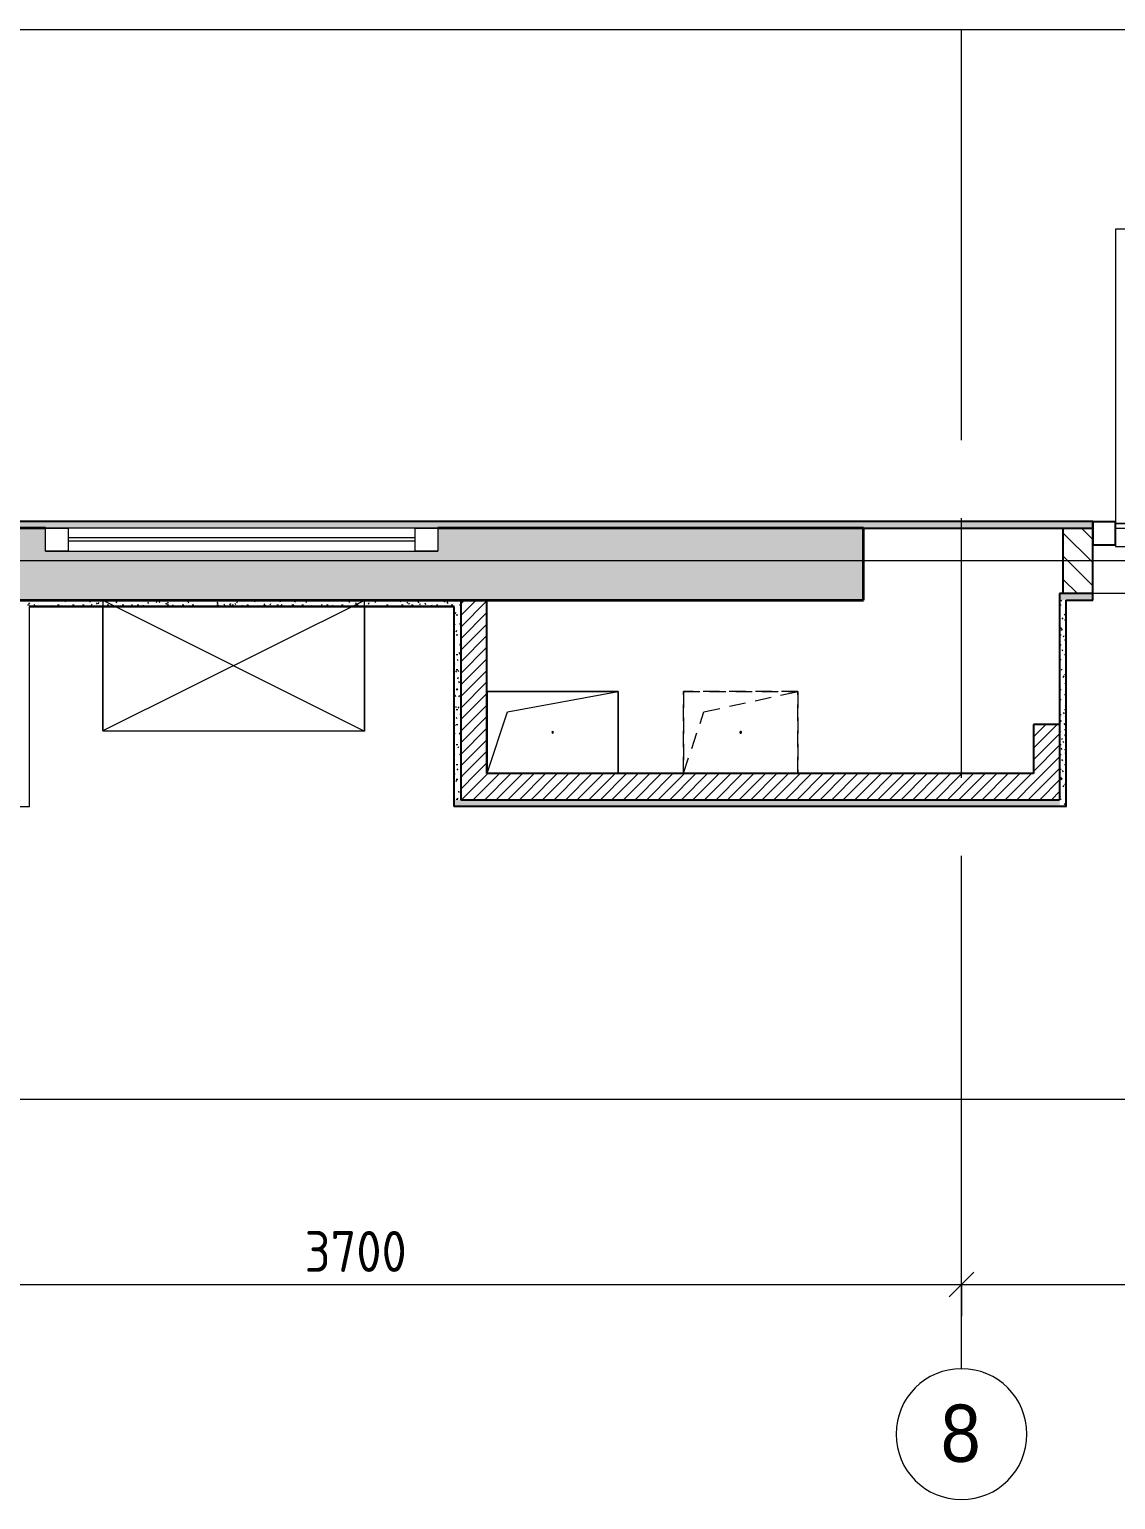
# Model space of a CAD drawing. Header units: millimetres. Extents: x 63482 to 319368, y -8553 to 29000.
# Drawn here: x 104261 to 107582, y 4931 to 9424 of the extents above; entities that cross this region are included whole.
import ezdxf

# ---------------------------------------------------------------- set-up
doc = ezdxf.new("R2010")
doc.units = ezdxf.units.MM
doc.linetypes.add('200_ШТРИХ__ш1_п0_6_', pattern=[80, 50, -30])
doc.linetypes.add('Осевая', pattern=[1587.5, 317.5, -238.125, 793.75, -238.125])
for name, color, linetype, lineweight in [('A-ANNO-DIMS', 7, 'Continuous', 9), ('A-ANNO-DIMS-50', 7, 'Continuous', 9), ('A-DETL-GENF', 7, 'Continuous', 9), ('A-DETL-MBND', 7, '200_ШТРИХ__ш1_п0_6_', 9), ('A-DOOR', 7, 'Continuous', 9), ('A-GENM', 7, 'Continuous', 9), ('A-GLAZ', 7, 'Continuous', 9), ('A-GLAZ-1', 7, 'Continuous', 15), ('A-GLAZ-CWMG', 7, 'Continuous', 9), ('A-GLAZ-CWMG-1', 7, 'Continuous', 25), ('I-FURN', 7, 'Continuous', 9), ('I-WALL', 7, 'Continuous', 9), ('Оси', 7, 'Continuous', 9), ('Оси-1', 7, 'Continuous', 20), ('Оси-2', 7, 'Осевая', 9)]:
    doc.layers.add(name, color=color, linetype=linetype, lineweight=lineweight)
for name, color, linetype, lineweight, true_color in [('A-WALL-1', 7, 'Continuous', 25, 0x3c3c3c), ('A-WALL-3', 7, 'Continuous', 35, 0x3c3c3c), ('A-WALL-FNSH-1', 7, 'Continuous', 15, 0x3c3c3c)]:
    doc.layers.add(name, color=color, linetype=linetype, lineweight=lineweight, true_color=true_color)
doc.styles.add('Arial', font='arial.ttf', dxfattribs={"width": 0.9, "height": 175})
doc.styles.add('ISOCPEUR', font='isocpeur.ttf', dxfattribs={"width": 0.9, "height": 125})
doc.dimstyles.new('ISO-2_5_0_9К_БОЛЬШОЙ', dxfattribs={"dimscale": 304.8, "dimtxt": 124.497647, "dimasz": 0.246063, "dimexe": 0.19685, "dimexo": 0.492126, "dimgap": 0, "dimtad": 1, "dimdec": 0, "dimrnd": 10, "dimzin": 0, "dimdsep": 46, "dimtxsty": 'ISOCPEUR', "dimblk1": 'OBLIQUE', "dimblk2": 'OBLIQUE', "dimsah": 1, "dimcen": 0.09, "dimdle": 0.19685, "dimazin": 0, "dimtfac": 1, "dimtdec": 4, "dimtix": 1, "dimtmove": 0, "dimatfit": 3, "dimfxl": 1, "dimtvp": 1, "dimtolj": 1, "dimtzin": 0, "dimarcsym": 2})
pattern_1 = [(45, (84900.947, 0), (-17.67767, 17.67767), [])]
pattern_2 = [(0, (84900.947, 0), (60.96, 15.24), [5.029, -40.691, 5.029, -40.691, -243.84]), (0, (84900.947, 0), (60.96, 15.24), [-91.44, 5.029, -86.411, 5.029, -40.691, -106.68]), (0, (84900.947, 0), (60.96, 15.24), [-228.6, 5.029, -25.451, 5.029, -71.171]), (120, (84923.807, 7.62), (-43.678227, 45.172909), [5.029, -40.691, 5.029, -40.691, -243.84]), (120, (84923.807, 7.62), (-43.678227, 45.172909), [-91.44, 5.029, -86.411, 5.029, -40.691, -106.68]), (120, (84923.807, 7.62), (-43.678227, 45.172909), [-228.6, 5.029, -25.451, 5.029, -71.171]), (240, (84931.427, 38.1), (-17.281773, -60.412909), [5.029, -40.691, 5.029, -40.691, -243.84]), (240, (84931.427, 38.1), (-17.281773, -60.412909), [-91.44, 5.029, -86.411, 5.029, -40.691, -106.68]), (240, (84931.427, 38.1), (-17.281773, -60.412909), [-228.6, 5.029, -25.451, 5.029, -71.171])]

# ---------------------------------------------------------------- blocks, each defined once
blk = doc.blocks.new('GM_Отверстие прямоугольное _в плите_ - Отверстие-21986452-Фрагмент 3_6')
at = {"layer": 'A-DETL-MBND'}
for p, q in [((-175, -125), (-175, 125)), ((-175, 125), (175, 125)), ((175, 125), (-175, 125)), ((-175, 125), (-175, -125)), ((-112.5, 62.5), (175, 125)), ((175, 125), (175, -125)), ((175, -125), (175, 125)), ((-175, -125), (-112.5, 62.5)), ((175, -125), (-175, -125)), ((-175, -125), (175, -125))]:
    blk.add_line(p, q, dxfattribs=at)
for start, end in [(360, 180), (180, 360)]:
    blk.add_arc((0, 0), 2.5, start, end, dxfattribs=at)
blk = doc.blocks.new('GM_Отверстие прямоугольное _в плите_ - Отверстие-21608683-Фрагмент 3_6')
at = {"layer": 'A-GENM'}
for p, q in [((-200, -125), (-200, 125)), ((-200, 125), (200, 125)), ((200, 125), (-200, 125)), ((-200, 125), (-200, -125)), ((-137.5, 62.5), (200, 125)), ((200, 125), (200, -125)), ((200, -125), (200, 125)), ((-200, -125), (-137.5, 62.5)), ((200, -125), (-200, -125)), ((-200, -125), (200, -125))]:
    blk.add_line(p, q, dxfattribs=at)
for start, end in [(360, 180), (180, 360)]:
    blk.add_arc((0, 0), 2.5, start, end, dxfattribs=at)
blk = doc.blocks.new('120_Окно_СКБ_1Ст - 120_Окно_СКБ_1Ст 400х1200 EI30-24228621-Фрагмент 3_6')
at = {"layer": 'A-GLAZ'}
for p, q in [((600, 110), (-600, 110)), ((530, 80), (-530, 80)), ((530, 70), (-530, 70)), ((-600, 40), (600, 40))]:
    blk.add_line(p, q, dxfattribs=at)
at = {"layer": 'A-GLAZ-1'}
for p, q in [((-600, 40), (-600, 110)), ((-600, 110), (-530, 110)), ((-530, 110), (-530, 40)), ((530, 40), (530, 110)), ((530, 110), (600, 110)), ((600, 110), (600, 40)), ((-530, 40), (-600, 40)), ((600, 40), (530, 40))]:
    blk.add_line(p, q, dxfattribs=at)
blk = doc.blocks.new('Шкаф параметрический - 1_156-V32-Фрагмент 3_6')
at = {"layer": 'I-FURN'}
for p, q in [((0, 0), (400, 800)), ((0, 800), (400, 0)), ((400, 800), (0, 800)), ((0, 800), (0, 0)), ((19.2, 800), (400, 800)), ((400, 0), (400, 800)), ((400, 800), (400, 0)), ((0, 0), (400, 0)), ((400, 0), (20, 0))]:
    blk.add_line(p, q, dxfattribs=at)
blk = doc.blocks.new('Дверь_Витражная_остекление_ - ДВН_ДАО_Главный вход_1200 в свету Д-22 _п_-31928779-Фрагмент 3_6')
at = {"layer": 'A-DETL-GENF'}
for p, q in [((-610, 930), (-650, 930)), ((-650, 930), (-650, 35)), ((-610, 30), (-610, 930)), ((650, 430), (610, 430)), ((610, 430), (610, 30)), ((650, 35), (650, 430)), ((-650, 30), (-610, 30)), ((-595, 30), (-650, 30)), ((-595, -40), (-595, 30)), ((595, -40), (595, 30)), ((595, 30), (650, 30)), ((610, 30), (650, 30)), ((-650, -35), (-650, -40)), ((-650, -40), (-595, -40)), ((650, -40), (595, -40)), ((650, -35), (650, -40))]:
    blk.add_line(p, q, dxfattribs=at)
at = {"layer": 'A-DOOR'}
for p, q in [((-650, 930), (-650, 35)), ((650, 430), (650, 35))]:
    blk.add_line(p, q, dxfattribs=at)
for centre, radius, start, end in [((-650, 30), 900, 360, 90), ((650, 30), 400, 90, 180)]:
    blk.add_arc(centre, radius, start, end, dxfattribs=at)
blk = doc.blocks.new('Прямоугольный импост - 50 x 70 мм-31701779-Фрагмент 3_6')
at = {"layer": 'A-GLAZ-CWMG-1'}
for p, q in [((0, 35), (-70, 35)), ((-70, 35), (-70, -35)), ((0, -35), (0, 35)), ((-70, -35), (0, -35))]:
    blk.add_line(p, q, dxfattribs=at)
blk = doc.blocks.new('DET_L_Линия разрыва - М100-31025420-Фрагмент 3_6')
at = {"layer": 'A-DETL-GENF'}
blk.add_line((17327.8, 0), (8963.9, 0), dxfattribs=at)
blk = doc.blocks.new('DET_L_Линия разрыва - М100-31025392-Фрагмент 3_6')
at = {"layer": 'A-DETL-GENF'}
blk.add_line((8963.9, 0), (17327.8, 0), dxfattribs=at)
blk = doc.blocks.new('Ось сетки - D8-29747960-Фрагмент 3_6')
at = {"layer": 'Оси-1'}
for start, end in [(360, 180), (180, 360)]:
    blk.add_arc((0, 0), 4, start, end, dxfattribs=at)
blk = doc.blocks.new('DIMBLOCK46-Фрагмент 3_6')
at = {"layer": 'A-ANNO-DIMS-50'}
for p, q in [((103410.9, 5491.5), (103410.9, 5648.5)), ((107110.9, 5491.5), (107110.9, 5648.5)), ((103410.9, 5588.5), (107110.9, 5588.5)), ((103410.9, 5588.5), (103410.9, 5491.5)), ((107110.9, 5588.5), (107110.9, 5491.5))]:
    blk.add_line(p, q, dxfattribs=at)
at = {"layer": 'A-ANNO-DIMS-50', "lineweight": 20}
for p, q in [((103410.9, 5588.5), (103448.4, 5626)), ((107110.9, 5588.5), (107148.4, 5626)), ((103410.9, 5588.5), (103373.4, 5551)), ((107110.9, 5588.5), (107073.4, 5551))]:
    blk.add_line(p, q, dxfattribs=at)
at = {"layer": 'A-ANNO-DIMS-50', "color": 0, "insert": (105102.9, 5751.8), "char_height": 125, "width": 379.239, "attachment_point": 1, "line_spacing_factor": 1.149209, "style": 'ISOCPEUR'}
blk.add_mtext('3700', dxfattribs=at)
blk = doc.blocks.new('_Oblique')
at = {"color": 0, "linetype": 'ByBlock', "lineweight": -2}
blk.add_line((-0.5, -0.5), (0.5, 0.5), dxfattribs=at)
blk = doc.blocks.new('DIMBLOCK47-Фрагмент 3_6')
at = {"layer": 'A-ANNO-DIMS-50'}
for p, q in [((107110.9, 5491.5), (107110.9, 5648.5)), ((110810.9, 5491.5), (110810.9, 5648.5)), ((107110.9, 5588.5), (110870.9, 5588.5)), ((107110.9, 5588.5), (107110.9, 5491.5)), ((110810.9, 5588.5), (110810.9, 5491.5))]:
    blk.add_line(p, q, dxfattribs=at)
at = {"layer": 'A-ANNO-DIMS-50', "lineweight": 20}
for p, q in [((107110.9, 5588.5), (107148.4, 5626)), ((110810.9, 5588.5), (110848.4, 5626)), ((107110.9, 5588.5), (107073.4, 5551)), ((110810.9, 5588.5), (110773.4, 5551))]:
    blk.add_line(p, q, dxfattribs=at)
at = {"layer": 'A-ANNO-DIMS-50', "color": 0, "insert": (108802.9, 5751.8), "char_height": 125, "width": 379.239, "attachment_point": 1, "line_spacing_factor": 1.149209, "style": 'ISOCPEUR'}
blk.add_mtext('3700', dxfattribs=at)

msp = doc.modelspace()

# ---------------------------------------------------------------- hatches: boundary and pattern name
at = {"layer": 'I-WALL'}
h = msp.add_hatch(dxfattribs=at)
h.set_pattern_fill('FP_10', color=256, style=0, pattern_type=2)
h.set_pattern_definition(pattern_2)
h.paths.add_polyline_path([(105510.4, 7900), (107511.9, 7900), (107511.9, 7920), (99910.2, 7920), (99910.2, 7900), (104310.4, 7900)])
h.paths.add_polyline_path([(111235.9, 7900), (111235.9, 7908), (111265.9, 7908), (111265.9, 7920), (108951.9, 7920), (108951.9, 7900), (110288.2, 7900)])
h.paths.add_polyline_path([(96405.4, 7900), (98470.2, 7900), (98470.2, 7920), (94768.7, 7920), (94728.7, 7900), (96360.9, 7900)])
h = msp.add_hatch(dxfattribs=at)
h.set_pattern_fill('FP_3', color=256, style=0, pattern_type=2)
h.set_pattern_definition([(45, (84900.947, 0), (-28.51267, 28.51267), []), (45, (84929.46, 0), (-28.51267, 28.51267), [50.403, -10.081, 1.676, -8.404])])
h.paths.add_polyline_path([(102170.9, 7680), (106810.9, 7680), (106810.9, 7900), (105510.4, 7900), (105510.4, 7830), (104310.4, 7830), (104310.4, 7900), (102170.9, 7900), (102170.9, 7815)])
h = msp.add_hatch(dxfattribs=at)
h.set_pattern_fill('FP_20', color=256, style=0, pattern_type=2)
h.set_pattern_definition([(135, (84900.947, 0), (-35.35534, -35.35534), [])])
h.paths.add_polyline_path([(109709.7, 7700), (110460.9, 7700), (110460.9, 7900), (108951.9, 7900), (108951.9, 7700), (109420.5, 7700)])
h.paths.add_polyline_path([(107511.9, 7700), (107511.9, 7900), (107420.9, 7900), (107420.9, 7700)])
h = msp.add_hatch(dxfattribs=at)
h.set_pattern_fill('FP_10', color=256, style=0, pattern_type=2)
h.set_pattern_definition(pattern_2)
h.paths.add_polyline_path([(107511.9, 7680), (107511.9, 7700), (107410.9, 7700), (107410.9, 7680), (107430.9, 7680)])
h.paths.add_polyline_path([(109711.7, 7680), (109711.7, 7700), (108951.9, 7700), (108951.9, 7680), (109710.7, 7680)])
h = msp.add_hatch(dxfattribs=at)
h.set_pattern_fill('FP_10', color=256, style=0, pattern_type=2)
h.set_pattern_definition(pattern_2)
h.paths.add_polyline_path([(104260.9, 7660), (105559.9, 7660), (105559.9, 7680), (104240.9, 7680), (104240.9, 7660)])
h = msp.add_hatch(dxfattribs=at)
h.set_pattern_fill('FP_10', color=256, style=0, pattern_type=2)
h.set_pattern_definition(pattern_2)
h.paths.add_polyline_path([(105579.9, 7070), (105579.9, 7680), (105559.9, 7680), (105559.9, 7070)])
h = msp.add_hatch(dxfattribs=at)
h.set_pattern_fill('FP_9', color=256, style=0, pattern_type=2)
h.set_pattern_definition(pattern_1)
h.paths.add_polyline_path([(105659.9, 7150), (105659.9, 7680), (105579.9, 7680), (105579.9, 7150)])
h = msp.add_hatch(dxfattribs=at)
h.set_pattern_fill('FP_10', color=256, style=0, pattern_type=2)
h.set_pattern_definition(pattern_2)
h.paths.add_polyline_path([(107410.9, 7050), (107430.9, 7050), (107430.9, 7680), (107410.9, 7680), (107410.9, 7070)])
h = msp.add_hatch(dxfattribs=at)
h.set_pattern_fill('FP_9', color=256, style=0, pattern_type=2)
h.set_pattern_definition(pattern_1)
h.paths.add_polyline_path([(107410.9, 7070), (107410.9, 7300), (107330.9, 7300), (107330.9, 7070)])
h = msp.add_hatch(dxfattribs=at)
h.set_pattern_fill('FP_9', color=256, style=0, pattern_type=2)
h.set_pattern_definition(pattern_1)
h.paths.add_polyline_path([(105660.6, 7070), (107330.9, 7070), (107330.9, 7150), (105579.9, 7150), (105579.9, 7070)])
h = msp.add_hatch(dxfattribs=at)
h.set_pattern_fill('FP_10', color=256, style=0, pattern_type=2)
h.set_pattern_definition(pattern_2)
h.paths.add_polyline_path([(107410.9, 7050), (107410.9, 7070), (105559.9, 7070), (105559.9, 7050), (105660.6, 7050)])

# ---------------------------------------------------------------- linework, layer by layer
at = {"layer": 'A-WALL-1'}
for p, q in [((107511.9, 7920), (99910.2, 7920)), ((107511.9, 7680), (107511.9, 7920)), ((106810.9, 7900), (107511.9, 7900)), ((107420.9, 7900), (107420.9, 7700)), ((107511.9, 7700), (107410.9, 7700)), ((107410.9, 7700), (107410.9, 7070)), ((105559.9, 7660), (104260.9, 7660)), ((105559.9, 7050), (105559.9, 7660)), ((105579.9, 7680), (105579.9, 7070)), ((105659.9, 7150), (105659.9, 7680)), ((107430.9, 7680), (107511.9, 7680)), ((107430.9, 7050), (107430.9, 7680)), ((107330.9, 7300), (107330.9, 7150)), ((107410.9, 7300), (107330.9, 7300)), ((107330.9, 7150), (105659.9, 7150)), ((105579.9, 7070), (107410.9, 7070)), ((105559.9, 7050), (107430.9, 7050))]:
    msp.add_line(p, q, dxfattribs=at)
at = {"layer": 'A-WALL-3'}
for p, q in [((104310.4, 7900), (102170.9, 7900)), ((106810.9, 7900), (105510.4, 7900)), ((106810.9, 7680), (106810.9, 7900)), ((102170.9, 7680), (106810.9, 7680))]:
    msp.add_line(p, q, dxfattribs=at)
at = {"layer": 'A-WALL-FNSH-1'}
for p, q in [((107511.9, 7921), (99910.2, 7921)), ((107511.9, 7920), (107511.9, 7921)), ((104261.9, 7659), (105558.9, 7659)), ((104261.9, 7049), (104261.9, 7659)), ((105558.9, 7659), (105558.9, 7049)), ((107511.9, 7679), (107430.9, 7679)), ((107431.9, 7049), (107431.9, 7679)), ((107511.9, 7679), (107511.9, 7680)), ((101009.9, 7049), (104261.9, 7049)), ((105558.9, 7049), (107431.9, 7049))]:
    msp.add_line(p, q, dxfattribs=at)
at = {"layer": 'I-WALL'}
for p, q in [((107581.9, 7900), (108881.9, 7900)), ((108951.9, 7700), (107511.9, 7700))]:
    msp.add_line(p, q, dxfattribs=at)
at = {"layer": 'Оси'}
for p, q in [((107110.9, 8174.3), (107110.9, 9424.3)), ((111810.9, 7800), (104037, 7800)), ((107110.9, 5330.9), (107110.9, 6580.9))]:
    msp.add_line(p, q, dxfattribs=at)
at = {"layer": 'Оси-2'}
msp.add_line((107110.9, 6580.9), (107110.9, 8174.3), dxfattribs=at)

# ---------------------------------------------------------------- block references
at = {"layer": 'A-DETL-GENF'}
for name, p in [('DET_L_Линия разрыва - М100-31025392-Фрагмент 3_6', (94506.5, 9424.3)), ('DET_L_Линия разрыва - М100-31025420-Фрагмент 3_6', (94506.5, 6153.5))]:
    msp.add_blockref(name, p, dxfattribs=at)
at = {"layer": 'A-DETL-MBND'}
msp.add_blockref('GM_Отверстие прямоугольное _в плите_ - Отверстие-21986452-Фрагмент 3_6', (106435.9, 7276), dxfattribs=at)
at = {"layer": 'A-DOOR'}
msp.add_blockref('Дверь_Витражная_остекление_ - ДВН_ДАО_Главный вход_1200 в свету Д-22 _п_-31928779-Фрагмент 3_6', (108231.9, 7884), dxfattribs=at)
at = {"layer": 'A-GENM'}
msp.add_blockref('GM_Отверстие прямоугольное _в плите_ - Отверстие-21608683-Фрагмент 3_6', (105860.9, 7276), dxfattribs=at)
at = {"layer": 'A-GLAZ'}
msp.add_blockref('120_Окно_СКБ_1Ст - 120_Окно_СКБ_1Ст 400х1200 EI30-24228621-Фрагмент 3_6', (104910.4, 7790), dxfattribs=at)
at = {"layer": 'A-GLAZ-CWMG', "rotation": 180}
msp.add_blockref('Прямоугольный импост - 50 x 70 мм-31701779-Фрагмент 3_6', (107511.9, 7884), dxfattribs=at)
at = {"layer": 'I-FURN', "rotation": 269.9422345647971}
msp.add_blockref('Шкаф параметрический - 1_156-V32-Фрагмент 3_6', (104485.9, 7680), dxfattribs=at)
at = {"layer": 'Оси-1', "xscale": 49.99999999999998, "yscale": 49.99999999999998, "zscale": 49.99999999999998}
msp.add_blockref('Ось сетки - D8-29747960-Фрагмент 3_6', (107110.9, 5130.9), dxfattribs=at)

# ---------------------------------------------------------------- texts
at = {"layer": 'Оси', "insert": (107047.2, 5221.2), "char_height": 175, "width": 151.519, "attachment_point": 1, "style": 'Arial'}
msp.add_mtext('\\fArial|b0|i0|c204|p34|;\\W.9;8', dxfattribs=at)

# ---------------------------------------------------------------- dimensions: what is measured, and where the dimension line sits
at = {"layer": 'A-ANNO-DIMS'}
for base, p1, p2, picture, middle in [((107110.9, 5588.5), (103410.9, 5641.5), (107110.9, 5641.5), 'DIMBLOCK46-Фрагмент 3_6', (105260.9, 5651)), ((110810.9, 5588.5), (107110.9, 5641.5), (110810.9, 5641.5), 'DIMBLOCK47-Фрагмент 3_6', (108960.9, 5651))]:
    dim = msp.add_linear_dim(base=base, p1=p1, p2=p2, dimstyle='ISO-2_5_0_9К_БОЛЬШОЙ', override={"dimpost": '<>', "dimfxl": 3700}, dxfattribs=at)
    dim.commit()
    dim.dimension.update_dxf_attribs({"geometry": picture, "text_midpoint": middle})

doc.saveas('drawing.dxf')
